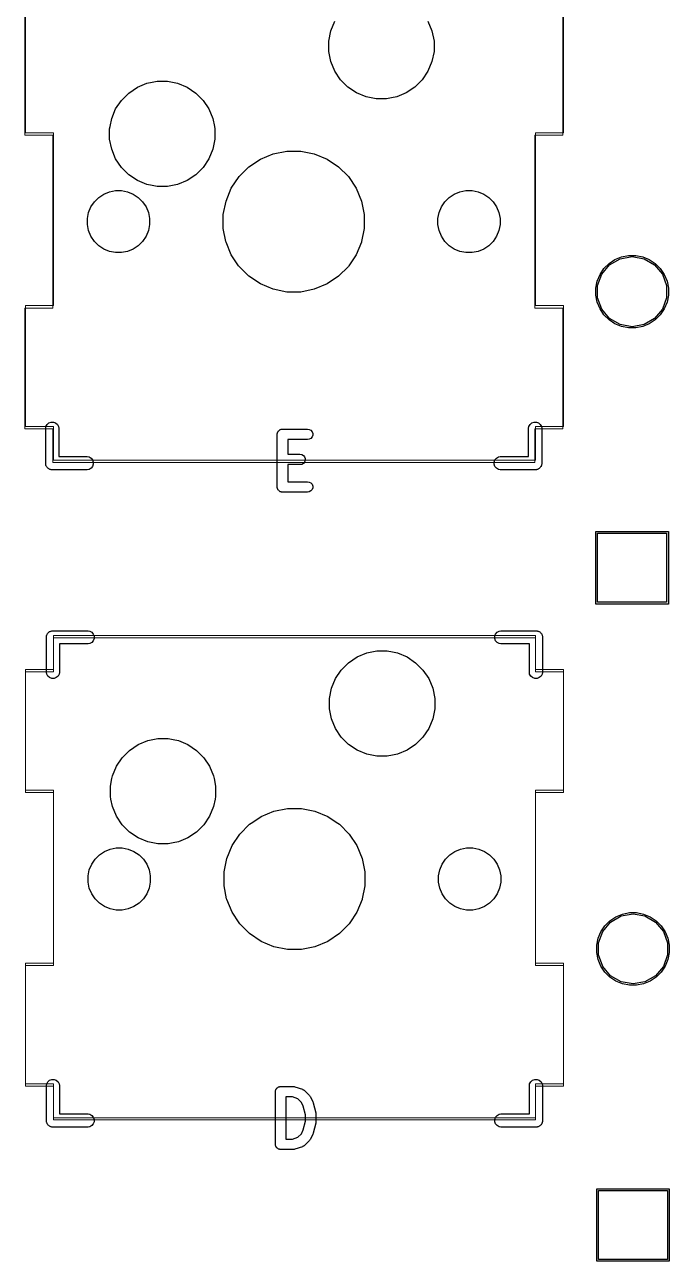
# Model space of a CAD drawing. Header units: millimetres. Extents: x 13 to 222, y -3 to 195.
# Drawn here: x 92.46 to 111.14, y 90.77 to 126.6 of the extents above; entities that cross this region are included whole.
import ezdxf

# ---------------------------------------------------------------- set-up
doc = ezdxf.new("R2010")
doc.units = ezdxf.units.MM
doc.header["$MEASUREMENT"] = 0
doc.layers.add('Ergodox plate', color=7, linetype='Continuous', lineweight=0, true_color=0xf6921e)
doc.layers.add('Orig switch cut', color=7, linetype='Continuous', lineweight=0, true_color=0xde3535)
doc.layers.add('Mask', color=134, linetype='Continuous')
doc.layers.add('Silk', color=142, linetype='Continuous')

msp = doc.modelspace()

# ---------------------------------------------------------------- linework, layer by layer
at = {"layer": 'Ergodox plate'}
for points in [[(107.263, 127.947), (107.263, 126.966), (108.076, 126.966), (108.076, 123.466), (107.263, 123.466), (107.263, 118.457), (108.076, 118.457), (108.076, 114.957), (107.263, 114.957), (107.263, 113.977), (93.293, 113.977), (93.293, 114.957), (92.481, 114.957), (92.481, 118.457), (93.293, 118.457), (93.293, 123.466), (92.481, 123.466), (92.481, 126.966), (93.293, 126.966), (93.293, 127.947)], [(107.263, 108.897), (107.263, 107.916), (108.076, 107.916), (108.076, 104.416), (107.263, 104.416), (107.263, 99.407), (108.076, 99.407), (108.076, 95.907), (107.263, 95.907), (107.263, 94.927), (93.293, 94.927), (93.293, 95.907), (92.481, 95.907), (92.481, 99.407), (93.293, 99.407), (93.293, 104.416), (92.481, 104.416), (92.481, 107.916), (93.293, 107.916), (93.293, 108.897)]]:
    msp.add_lwpolyline(points, close=True, dxfattribs=at)
at = {"layer": 'Mask', "linetype": 'Continuous'}
for p, q in [((101.332, 126.418), (101.447, 126.696)), ((104.151, 126.696), (104.266, 126.418)), ((101.273, 126.123), (101.332, 126.418)), ((101.273, 125.822), (101.273, 126.123)), ((104.266, 126.418), (104.325, 126.123)), ((104.325, 126.123), (104.325, 125.822)), ((101.332, 125.528), (101.273, 125.822)), ((104.325, 125.822), (104.266, 125.528)), ((101.447, 125.25), (101.332, 125.528)), ((104.266, 125.528), (104.151, 125.25)), ((101.614, 125), (101.447, 125.25)), ((104.151, 125.25), (103.984, 125)), ((95.476, 124.618), (95.726, 124.785)), ((95.726, 124.785), (96.004, 124.9)), ((96.004, 124.9), (96.151, 124.929)), ((96.151, 124.929), (96.299, 124.959)), ((96.299, 124.959), (96.599, 124.959)), ((96.599, 124.959), (96.747, 124.929)), ((96.747, 124.929), (96.894, 124.9)), ((96.894, 124.9), (97.172, 124.785)), ((97.172, 124.785), (97.422, 124.618)), ((101.826, 124.787), (101.614, 125)), ((102.076, 124.62), (101.826, 124.787)), ((103.772, 124.787), (103.522, 124.62)), ((103.984, 125), (103.772, 124.787)), ((95.097, 124.156), (95.264, 124.405)), ((95.264, 124.405), (95.476, 124.618)), ((97.422, 124.618), (97.634, 124.405)), ((97.634, 124.405), (97.801, 124.156)), ((102.354, 124.505), (102.076, 124.62)), ((102.501, 124.476), (102.354, 124.505)), ((102.649, 124.447), (102.501, 124.476)), ((102.949, 124.447), (102.649, 124.447)), ((103.097, 124.476), (102.949, 124.447)), ((103.244, 124.505), (103.097, 124.476)), ((103.522, 124.62), (103.244, 124.505)), ((94.982, 123.878), (95.097, 124.156)), ((97.801, 124.156), (97.916, 123.878)), ((94.923, 123.583), (94.936, 123.647)), ((94.936, 123.647), (94.982, 123.878)), ((94.982, 123.878), (94.982, 123.878)), ((97.916, 123.878), (97.916, 123.878)), ((97.916, 123.878), (97.962, 123.647)), ((97.962, 123.647), (97.975, 123.583)), ((94.923, 123.282), (94.923, 123.583)), ((94.982, 122.988), (94.923, 123.282)), ((97.975, 123.282), (97.916, 122.988)), ((97.975, 123.583), (97.975, 123.282)), ((95.097, 122.71), (94.982, 122.988)), ((97.916, 122.988), (97.801, 122.71)), ((99.664, 122.855), (100.058, 122.934)), ((100.058, 122.934), (100.46, 122.934)), ((100.46, 122.934), (100.854, 122.855)), ((95.264, 122.46), (95.097, 122.71)), ((97.801, 122.71), (97.634, 122.46)), ((98.959, 122.479), (99.292, 122.702)), ((99.292, 122.702), (99.664, 122.855)), ((99.664, 122.855), (99.664, 122.855)), ((99.664, 122.855), (99.664, 122.855)), ((100.854, 122.855), (100.854, 122.855)), ((100.854, 122.855), (100.854, 122.855)), ((100.854, 122.855), (101.226, 122.702)), ((101.226, 122.702), (101.559, 122.479)), ((95.476, 122.247), (95.264, 122.46)), ((95.726, 122.08), (95.476, 122.247)), ((97.422, 122.247), (97.172, 122.08)), ((97.634, 122.46), (97.422, 122.247)), ((98.45, 121.86), (98.674, 122.194)), ((98.674, 122.194), (98.958, 122.478)), ((98.674, 122.194), (98.674, 122.194)), ((98.958, 122.478), (98.959, 122.479)), ((101.559, 122.479), (101.56, 122.478)), ((101.56, 122.478), (101.844, 122.194)), ((101.844, 122.194), (101.844, 122.194)), ((101.844, 122.194), (102.068, 121.86)), ((96.004, 121.965), (95.726, 122.08)), ((96.151, 121.936), (96.004, 121.965)), ((96.299, 121.907), (96.151, 121.936)), ((96.599, 121.907), (96.299, 121.907)), ((96.747, 121.936), (96.599, 121.907)), ((96.894, 121.965), (96.747, 121.936)), ((97.172, 122.08), (96.894, 121.965)), ((98.296, 121.488), (98.45, 121.86)), ((102.068, 121.86), (102.222, 121.488)), ((94.381, 121.319), (94.479, 121.467)), ((94.479, 121.467), (94.605, 121.593)), ((94.605, 121.593), (94.752, 121.691)), ((94.752, 121.691), (94.916, 121.759)), ((94.916, 121.759), (95.09, 121.794)), ((95.09, 121.794), (95.268, 121.794)), ((95.268, 121.794), (95.442, 121.759)), ((95.442, 121.759), (95.606, 121.691)), ((95.606, 121.691), (95.753, 121.593)), ((95.753, 121.593), (95.879, 121.467)), ((95.879, 121.467), (95.977, 121.319)), ((98.218, 121.094), (98.296, 121.488)), ((98.296, 121.488), (98.296, 121.488)), ((102.222, 121.488), (102.222, 121.488)), ((102.222, 121.488), (102.3, 121.094)), ((104.541, 121.319), (104.639, 121.467)), ((104.639, 121.467), (104.765, 121.593)), ((104.765, 121.593), (104.912, 121.691)), ((104.912, 121.691), (105.076, 121.759)), ((105.076, 121.759), (105.25, 121.794)), ((105.25, 121.794), (105.428, 121.794)), ((105.428, 121.794), (105.602, 121.759)), ((105.602, 121.759), (105.766, 121.691)), ((105.766, 121.691), (105.913, 121.593)), ((105.913, 121.593), (106.039, 121.467)), ((106.039, 121.467), (106.137, 121.319)), ((94.278, 120.981), (94.313, 121.156)), ((94.313, 121.156), (94.381, 121.319)), ((95.977, 121.319), (96.045, 121.156)), ((96.045, 121.156), (96.08, 120.981)), ((104.438, 120.981), (104.473, 121.156)), ((104.473, 121.156), (104.541, 121.319)), ((106.137, 121.319), (106.205, 121.156)), ((106.205, 121.156), (106.24, 120.981)), ((94.278, 120.804), (94.278, 120.981)), ((94.313, 120.63), (94.278, 120.804)), ((96.08, 120.804), (96.045, 120.63)), ((96.08, 120.981), (96.08, 120.804)), ((98.218, 120.692), (98.218, 121.094)), ((102.3, 121.094), (102.3, 120.692)), ((104.438, 120.804), (104.438, 120.981)), ((104.473, 120.63), (104.438, 120.804)), ((106.24, 120.804), (106.205, 120.63)), ((106.24, 120.981), (106.24, 120.804)), ((94.381, 120.466), (94.313, 120.63)), ((94.479, 120.318), (94.381, 120.466)), ((95.977, 120.466), (95.879, 120.318)), ((96.045, 120.63), (95.977, 120.466)), ((98.292, 120.318), (98.218, 120.692)), ((102.3, 120.692), (102.226, 120.318)), ((104.541, 120.466), (104.473, 120.63)), ((104.639, 120.318), (104.541, 120.466)), ((106.137, 120.466), (106.039, 120.318)), ((106.205, 120.63), (106.137, 120.466)), ((94.605, 120.193), (94.479, 120.318)), ((94.752, 120.094), (94.605, 120.193)), ((94.916, 120.026), (94.752, 120.094)), ((95.606, 120.094), (95.442, 120.026)), ((95.753, 120.193), (95.606, 120.094)), ((95.879, 120.318), (95.753, 120.193)), ((98.296, 120.297), (98.292, 120.318)), ((98.45, 119.926), (98.296, 120.297)), ((102.222, 120.297), (102.068, 119.926)), ((102.226, 120.318), (102.222, 120.297)), ((104.765, 120.193), (104.639, 120.318)), ((104.912, 120.094), (104.765, 120.193)), ((105.076, 120.026), (104.912, 120.094)), ((105.766, 120.094), (105.602, 120.026)), ((105.913, 120.193), (105.766, 120.094)), ((106.039, 120.318), (105.913, 120.193)), ((95.09, 119.992), (94.916, 120.026)), ((95.268, 119.992), (95.09, 119.992)), ((95.442, 120.026), (95.268, 119.992)), ((98.66, 119.611), (98.45, 119.926)), ((102.068, 119.926), (101.858, 119.611)), ((105.25, 119.992), (105.076, 120.026)), ((105.428, 119.992), (105.25, 119.992)), ((105.602, 120.026), (105.428, 119.992)), ((109.252, 119.532), (109.398, 119.678)), ((109.398, 119.678), (109.571, 119.793)), ((109.571, 119.793), (109.762, 119.873)), ((109.762, 119.873), (109.965, 119.913)), ((109.965, 119.913), (110.172, 119.913)), ((110.172, 119.913), (110.375, 119.873)), ((110.375, 119.873), (110.566, 119.793)), ((110.566, 119.793), (110.738, 119.678)), ((110.738, 119.678), (110.885, 119.532)), ((98.674, 119.592), (98.66, 119.611)), ((98.958, 119.307), (98.674, 119.592)), ((101.844, 119.592), (101.56, 119.307)), ((101.858, 119.611), (101.844, 119.592)), ((109.058, 119.169), (109.137, 119.36)), ((109.137, 119.36), (109.252, 119.532)), ((110.885, 119.532), (111, 119.36)), ((111, 119.36), (111.079, 119.169)), ((99.292, 119.084), (98.958, 119.307)), ((98.958, 119.307), (98.958, 119.307)), ((99.664, 118.93), (99.292, 119.084)), ((101.226, 119.084), (100.854, 118.93)), ((101.56, 119.307), (101.226, 119.084)), ((101.56, 119.307), (101.56, 119.307)), ((109.017, 118.966), (109.058, 119.169)), ((109.017, 118.758), (109.017, 118.966)), ((111.079, 119.169), (111.119, 118.966)), ((111.119, 118.966), (111.119, 118.758)), ((100.058, 118.852), (99.664, 118.93)), ((99.664, 118.93), (99.664, 118.93)), ((99.664, 118.93), (99.664, 118.93)), ((100.46, 118.852), (100.058, 118.852)), ((100.854, 118.93), (100.46, 118.852)), ((100.854, 118.93), (100.854, 118.93)), ((100.854, 118.93), (100.854, 118.93)), ((109.058, 118.555), (109.017, 118.758)), ((111.119, 118.758), (111.079, 118.555)), ((109.137, 118.364), (109.058, 118.555)), ((109.252, 118.192), (109.137, 118.364)), ((111, 118.364), (110.885, 118.192)), ((111.079, 118.555), (111, 118.364)), ((109.398, 118.046), (109.252, 118.192)), ((109.571, 117.931), (109.398, 118.046)), ((109.762, 117.851), (109.571, 117.931)), ((110.566, 117.931), (110.375, 117.851)), ((110.738, 118.046), (110.566, 117.931)), ((110.885, 118.192), (110.738, 118.046)), ((109.965, 117.811), (109.762, 117.851)), ((110.172, 117.811), (109.965, 117.811)), ((110.375, 117.851), (110.172, 117.811)), ((109.017, 109.811), (109.017, 111.913)), ((109.017, 111.913), (111.119, 111.913)), ((111.119, 111.913), (111.119, 109.811)), ((111.119, 109.811), (109.017, 109.811)), ((101.847, 108.11), (102.097, 108.277)), ((102.097, 108.277), (102.375, 108.392)), ((102.375, 108.392), (102.522, 108.421)), ((102.522, 108.421), (102.67, 108.451)), ((102.67, 108.451), (102.97, 108.451)), ((102.97, 108.451), (103.118, 108.421)), ((103.118, 108.421), (103.265, 108.392)), ((103.265, 108.392), (103.543, 108.277)), ((103.543, 108.277), (103.793, 108.11)), ((101.468, 107.648), (101.635, 107.898)), ((101.635, 107.898), (101.847, 108.11)), ((103.793, 108.11), (104.005, 107.898)), ((104.005, 107.898), (104.172, 107.648)), ((101.353, 107.37), (101.468, 107.648)), ((104.172, 107.648), (104.287, 107.37)), ((101.294, 107.075), (101.353, 107.37)), ((104.287, 107.37), (104.346, 107.075)), ((101.294, 106.774), (101.294, 107.075)), ((101.353, 106.48), (101.294, 106.774)), ((104.346, 106.774), (104.287, 106.48)), ((104.346, 107.075), (104.346, 106.774)), ((101.468, 106.202), (101.353, 106.48)), ((104.287, 106.48), (104.172, 106.202)), ((101.635, 105.952), (101.468, 106.202)), ((104.172, 106.202), (104.005, 105.952)), ((95.497, 105.57), (95.747, 105.737)), ((95.747, 105.737), (96.025, 105.852)), ((96.025, 105.852), (96.172, 105.881)), ((96.172, 105.881), (96.32, 105.911)), ((96.32, 105.911), (96.62, 105.911)), ((96.62, 105.911), (96.768, 105.881)), ((96.768, 105.881), (96.915, 105.852)), ((96.915, 105.852), (97.193, 105.737)), ((97.193, 105.737), (97.443, 105.57)), ((101.847, 105.739), (101.635, 105.952)), ((102.097, 105.572), (101.847, 105.739)), ((103.793, 105.739), (103.543, 105.572)), ((104.005, 105.952), (103.793, 105.739)), ((95.118, 105.108), (95.285, 105.358)), ((95.285, 105.358), (95.497, 105.57)), ((97.443, 105.57), (97.655, 105.358)), ((97.655, 105.358), (97.822, 105.108)), ((102.375, 105.457), (102.097, 105.572)), ((102.522, 105.428), (102.375, 105.457)), ((102.67, 105.399), (102.522, 105.428)), ((102.97, 105.399), (102.67, 105.399)), ((103.118, 105.428), (102.97, 105.399)), ((103.265, 105.457), (103.118, 105.428)), ((103.543, 105.572), (103.265, 105.457)), ((95.003, 104.83), (95.118, 105.108)), ((97.822, 105.108), (97.937, 104.83)), ((94.944, 104.535), (94.988, 104.754)), ((94.988, 104.754), (95.003, 104.83)), ((97.937, 104.83), (97.952, 104.754)), ((97.952, 104.754), (97.996, 104.535)), ((94.944, 104.234), (94.944, 104.535)), ((97.996, 104.535), (97.996, 104.234)), ((94.959, 104.157), (94.944, 104.234)), ((95.003, 103.94), (94.959, 104.157)), ((95.118, 103.662), (95.003, 103.94)), ((97.937, 103.94), (97.822, 103.662)), ((97.981, 104.157), (97.937, 103.94)), ((97.996, 104.234), (97.981, 104.157)), ((95.285, 103.412), (95.118, 103.662)), ((97.822, 103.662), (97.655, 103.412)), ((99.069, 103.49), (99.313, 103.654)), ((99.313, 103.654), (99.685, 103.807)), ((99.685, 103.807), (100.079, 103.886)), ((99.685, 103.807), (99.685, 103.807)), ((99.685, 103.807), (99.685, 103.807)), ((100.079, 103.886), (100.481, 103.886)), ((100.481, 103.886), (100.875, 103.807)), ((100.875, 103.807), (100.875, 103.807)), ((100.875, 103.807), (100.875, 103.807)), ((100.875, 103.807), (101.247, 103.654)), ((101.247, 103.654), (101.491, 103.49)), ((95.497, 103.199), (95.285, 103.412)), ((95.747, 103.032), (95.497, 103.199)), ((97.443, 103.199), (97.193, 103.032)), ((97.655, 103.412), (97.443, 103.199)), ((98.695, 103.146), (98.979, 103.43)), ((98.979, 103.43), (99.069, 103.49)), ((101.491, 103.49), (101.581, 103.43)), ((101.581, 103.43), (101.865, 103.146)), ((96.025, 102.917), (95.747, 103.032)), ((96.172, 102.888), (96.025, 102.917)), ((96.32, 102.859), (96.172, 102.888)), ((96.62, 102.859), (96.32, 102.859)), ((96.768, 102.888), (96.62, 102.859)), ((96.915, 102.917), (96.768, 102.888)), ((97.193, 103.032), (96.915, 102.917)), ((98.471, 102.812), (98.695, 103.146)), ((98.695, 103.146), (98.695, 103.146)), ((101.865, 103.146), (101.865, 103.146)), ((101.865, 103.146), (102.089, 102.812)), ((94.5, 102.419), (94.626, 102.545)), ((94.626, 102.545), (94.773, 102.643)), ((94.773, 102.643), (94.937, 102.711)), ((94.937, 102.711), (95.111, 102.746)), ((95.111, 102.746), (95.289, 102.746)), ((95.289, 102.746), (95.463, 102.711)), ((95.463, 102.711), (95.627, 102.643)), ((95.627, 102.643), (95.774, 102.545)), ((95.774, 102.545), (95.9, 102.419)), ((98.317, 102.44), (98.471, 102.812)), ((102.089, 102.812), (102.243, 102.44)), ((104.66, 102.419), (104.786, 102.545)), ((104.786, 102.545), (104.933, 102.643)), ((104.933, 102.643), (105.097, 102.711)), ((105.097, 102.711), (105.271, 102.746)), ((105.271, 102.746), (105.449, 102.746)), ((105.449, 102.746), (105.623, 102.711)), ((105.623, 102.711), (105.787, 102.643)), ((105.787, 102.643), (105.934, 102.545)), ((105.934, 102.545), (106.06, 102.419)), ((94.334, 102.108), (94.402, 102.272)), ((94.402, 102.272), (94.5, 102.419)), ((95.9, 102.419), (95.998, 102.272)), ((95.998, 102.272), (96.066, 102.108)), ((98.239, 102.046), (98.317, 102.44)), ((98.317, 102.44), (98.317, 102.44)), ((102.243, 102.44), (102.243, 102.44)), ((102.243, 102.44), (102.321, 102.046)), ((104.494, 102.108), (104.562, 102.272)), ((104.562, 102.272), (104.66, 102.419)), ((106.06, 102.419), (106.158, 102.272)), ((106.158, 102.272), (106.226, 102.108)), ((94.299, 101.934), (94.334, 102.108)), ((94.299, 101.756), (94.299, 101.934)), ((96.066, 102.108), (96.101, 101.934)), ((96.101, 101.934), (96.101, 101.756)), ((98.239, 101.644), (98.239, 102.046)), ((102.321, 102.046), (102.321, 101.644)), ((104.459, 101.934), (104.494, 102.108)), ((104.459, 101.756), (104.459, 101.934)), ((106.226, 102.108), (106.261, 101.934)), ((106.261, 101.934), (106.261, 101.756)), ((94.334, 101.582), (94.299, 101.756)), ((94.402, 101.418), (94.334, 101.582)), ((94.5, 101.27), (94.402, 101.418)), ((95.998, 101.418), (95.9, 101.27)), ((96.066, 101.582), (95.998, 101.418)), ((96.101, 101.756), (96.066, 101.582)), ((98.313, 101.27), (98.239, 101.644)), ((102.321, 101.644), (102.247, 101.27)), ((104.494, 101.582), (104.459, 101.756)), ((104.562, 101.418), (104.494, 101.582)), ((104.66, 101.27), (104.562, 101.418)), ((106.158, 101.418), (106.06, 101.27)), ((106.226, 101.582), (106.158, 101.418)), ((106.261, 101.756), (106.226, 101.582)), ((94.626, 101.145), (94.5, 101.27)), ((94.773, 101.046), (94.626, 101.145)), ((94.937, 100.978), (94.773, 101.046)), ((95.627, 101.046), (95.463, 100.978)), ((95.774, 101.145), (95.627, 101.046)), ((95.9, 101.27), (95.774, 101.145)), ((98.317, 101.249), (98.313, 101.27)), ((98.471, 100.878), (98.317, 101.249)), ((102.243, 101.249), (102.089, 100.878)), ((102.247, 101.27), (102.243, 101.249)), ((104.786, 101.145), (104.66, 101.27)), ((104.933, 101.046), (104.786, 101.145)), ((105.097, 100.978), (104.933, 101.046)), ((105.787, 101.046), (105.623, 100.978)), ((105.934, 101.145), (105.787, 101.046)), ((106.06, 101.27), (105.934, 101.145)), ((95.111, 100.944), (94.937, 100.978)), ((95.289, 100.944), (95.111, 100.944)), ((95.463, 100.978), (95.289, 100.944)), ((98.676, 100.571), (98.471, 100.878)), ((102.089, 100.878), (101.884, 100.571)), ((105.271, 100.944), (105.097, 100.978)), ((105.449, 100.944), (105.271, 100.944)), ((105.623, 100.978), (105.449, 100.944)), ((109.424, 100.633), (109.596, 100.748)), ((109.596, 100.748), (109.787, 100.828)), ((109.787, 100.828), (109.99, 100.868)), ((109.99, 100.868), (110.197, 100.868)), ((110.197, 100.868), (110.401, 100.828)), ((110.401, 100.828), (110.592, 100.748)), ((110.592, 100.748), (110.764, 100.633)), ((98.695, 100.544), (98.676, 100.571)), ((98.979, 100.259), (98.695, 100.544)), ((101.865, 100.544), (101.581, 100.259)), ((101.884, 100.571), (101.865, 100.544)), ((109.163, 100.315), (109.278, 100.487)), ((109.278, 100.487), (109.424, 100.633)), ((110.764, 100.633), (110.91, 100.487)), ((110.91, 100.487), (111.025, 100.315)), ((99.313, 100.036), (98.979, 100.259)), ((98.979, 100.259), (98.979, 100.259)), ((99.685, 99.882), (99.313, 100.036)), ((101.247, 100.036), (100.875, 99.882)), ((101.581, 100.259), (101.247, 100.036)), ((101.581, 100.259), (101.581, 100.259)), ((109.043, 99.921), (109.083, 100.124)), ((109.083, 100.124), (109.163, 100.315)), ((111.025, 100.315), (111.105, 100.124)), ((111.105, 100.124), (111.145, 99.921)), ((100.079, 99.804), (99.685, 99.882)), ((99.685, 99.882), (99.685, 99.882)), ((99.685, 99.882), (99.685, 99.882)), ((100.481, 99.804), (100.079, 99.804)), ((100.875, 99.882), (100.481, 99.804)), ((100.875, 99.882), (100.875, 99.882)), ((100.875, 99.882), (100.875, 99.882)), ((109.043, 99.713), (109.043, 99.921)), ((109.083, 99.51), (109.043, 99.713)), ((111.145, 99.713), (111.105, 99.51)), ((111.145, 99.921), (111.145, 99.713)), ((109.163, 99.319), (109.083, 99.51)), ((109.278, 99.147), (109.163, 99.319)), ((111.025, 99.319), (110.91, 99.147)), ((111.105, 99.51), (111.025, 99.319)), ((109.424, 99.001), (109.278, 99.147)), ((109.596, 98.886), (109.424, 99.001)), ((110.764, 99.001), (110.592, 98.886)), ((110.91, 99.147), (110.764, 99.001)), ((109.787, 98.806), (109.596, 98.886)), ((109.99, 98.766), (109.787, 98.806)), ((110.197, 98.766), (109.99, 98.766)), ((110.401, 98.806), (110.197, 98.766)), ((110.592, 98.886), (110.401, 98.806)), ((109.043, 90.766), (109.043, 92.868)), ((109.043, 92.868), (111.145, 92.868)), ((111.145, 92.868), (111.145, 90.766)), ((111.145, 90.766), (109.043, 90.766))]:
    msp.add_line(p, q, dxfattribs=at)
at = {"layer": 'Orig switch cut'}
for points in [[(107.244, 127.878), (107.244, 126.897), (108.057, 126.897), (108.057, 123.397), (107.244, 123.397), (107.244, 118.388), (108.057, 118.388), (108.057, 114.888), (107.244, 114.888), (107.244, 113.908), (93.274, 113.908), (93.274, 114.888), (92.461, 114.888), (92.461, 118.388), (93.274, 118.388), (93.274, 123.397), (92.461, 123.397), (92.461, 126.897), (93.274, 126.897), (93.274, 127.878)], [(107.265, 108.83), (107.265, 107.85), (108.078, 107.85), (108.078, 104.35), (107.265, 104.35), (107.265, 99.341), (108.078, 99.341), (108.078, 95.841), (107.265, 95.841), (107.265, 94.86), (93.295, 94.86), (93.295, 95.841), (92.482, 95.841), (92.482, 99.341), (93.295, 99.341), (93.295, 104.35), (92.482, 104.35), (92.482, 107.85), (93.295, 107.85), (93.295, 108.83)]]:
    msp.add_lwpolyline(points, close=True, dxfattribs=at)
at = {"layer": 'Silk', "linetype": 'Continuous'}
for p, q in [((109.416, 119.64), (109.721, 119.816)), ((109.721, 119.816), (110.068, 119.877)), ((110.068, 119.877), (110.416, 119.816)), ((110.416, 119.816), (110.721, 119.64)), ((109.068, 119.038), (109.189, 119.37)), ((109.189, 119.37), (109.416, 119.64)), ((110.721, 119.64), (110.948, 119.37)), ((110.948, 119.37), (111.068, 119.038)), ((109.068, 118.686), (109.068, 119.038)), ((111.068, 119.038), (111.068, 118.686)), ((109.189, 118.354), (109.068, 118.686)), ((111.068, 118.686), (110.948, 118.354)), ((109.416, 118.084), (109.189, 118.354)), ((110.948, 118.354), (110.721, 118.084)), ((109.721, 117.908), (109.416, 118.084)), ((110.068, 117.847), (109.721, 117.908)), ((110.416, 117.908), (110.068, 117.847)), ((110.721, 118.084), (110.416, 117.908)), ((93.077, 114.959), (93.111, 115.017)), ((93.111, 115.017), (93.162, 115.06)), ((93.162, 115.06), (93.225, 115.083)), ((93.225, 115.083), (93.293, 115.083)), ((93.293, 115.083), (93.356, 115.06)), ((93.356, 115.06), (93.407, 115.017)), ((93.407, 115.017), (93.441, 114.959)), ((107.077, 114.959), (107.111, 115.017)), ((107.111, 115.017), (107.162, 115.06)), ((107.162, 115.06), (107.225, 115.083)), ((107.225, 115.083), (107.293, 115.083)), ((107.293, 115.083), (107.356, 115.06)), ((107.356, 115.06), (107.407, 115.017)), ((107.407, 115.017), (107.441, 114.959)), ((93.069, 114.909), (93.077, 114.959)), ((93.069, 113.926), (93.069, 114.909)), ((93.441, 114.959), (93.45, 114.909)), ((93.45, 114.909), (93.45, 114.083)), ((99.78, 114.727), (99.782, 114.74)), ((99.78, 113.203), (99.78, 114.727)), ((99.782, 114.753), (99.787, 114.766)), ((99.782, 114.74), (99.782, 114.753)), ((99.787, 114.766), (99.789, 114.779)), ((99.789, 114.779), (99.796, 114.791)), ((99.796, 114.791), (99.8, 114.803)), ((99.8, 114.803), (99.809, 114.813)), ((99.809, 114.813), (99.816, 114.825)), ((99.816, 114.825), (99.826, 114.834)), ((99.826, 114.834), (99.835, 114.844)), ((99.835, 114.844), (99.846, 114.85)), ((99.846, 114.85), (99.856, 114.859)), ((99.856, 114.859), (99.869, 114.864)), ((99.869, 114.864), (99.88, 114.87)), ((99.88, 114.87), (99.893, 114.873)), ((99.893, 114.873), (99.906, 114.877)), ((99.906, 114.877), (99.919, 114.877)), ((99.919, 114.877), (99.932, 114.879)), ((99.932, 114.879), (100.658, 114.879)), ((100.658, 114.879), (100.71, 114.87)), ((100.71, 114.87), (100.756, 114.844)), ((100.756, 114.844), (100.79, 114.803)), ((100.79, 114.803), (100.808, 114.753)), ((100.808, 114.701), (100.79, 114.651)), ((100.808, 114.753), (100.808, 114.701)), ((107.069, 114.909), (107.077, 114.959)), ((107.069, 114.083), (107.069, 114.909)), ((107.441, 114.959), (107.45, 114.909)), ((107.45, 114.909), (107.45, 113.876)), ((100.658, 114.575), (100.085, 114.575)), ((100.085, 114.575), (100.085, 114.154)), ((100.71, 114.584), (100.658, 114.575)), ((100.756, 114.61), (100.71, 114.584)), ((100.79, 114.651), (100.756, 114.61)), ((93.45, 114.083), (94.276, 114.083)), ((94.276, 114.083), (94.325, 114.074)), ((94.325, 114.074), (94.383, 114.041)), ((94.383, 114.041), (94.427, 113.989)), ((94.427, 113.989), (94.45, 113.926)), ((100.085, 114.154), (100.44, 114.154)), ((100.44, 114.154), (100.493, 114.145)), ((100.493, 114.145), (100.538, 114.118)), ((100.538, 114.118), (100.572, 114.078)), ((100.572, 114.078), (100.591, 114.028)), ((100.591, 113.975), (100.572, 113.925)), ((100.591, 114.028), (100.591, 113.975)), ((106.069, 113.926), (106.092, 113.989)), ((106.092, 113.989), (106.135, 114.041)), ((106.135, 114.041), (106.193, 114.074)), ((106.193, 114.074), (106.242, 114.083)), ((106.242, 114.083), (107.069, 114.083)), ((93.069, 113.859), (93.069, 113.926)), ((93.074, 113.843), (93.069, 113.859)), ((93.077, 113.826), (93.074, 113.843)), ((93.086, 113.812), (93.077, 113.826)), ((93.092, 113.796), (93.086, 113.812)), ((93.102, 113.783), (93.092, 113.796)), ((93.111, 113.768), (93.102, 113.783)), ((93.124, 113.757), (93.111, 113.768)), ((93.135, 113.744), (93.124, 113.757)), ((93.149, 113.736), (93.135, 113.744)), ((93.162, 113.725), (93.149, 113.736)), ((93.178, 113.719), (93.162, 113.725)), ((93.193, 113.711), (93.178, 113.719)), ((93.21, 113.708), (93.193, 113.711)), ((93.225, 113.702), (93.21, 113.708)), ((93.242, 113.702), (93.225, 113.702)), ((94.276, 113.702), (93.242, 113.702)), ((93.242, 113.702), (93.242, 113.702)), ((94.325, 113.711), (94.276, 113.702)), ((94.383, 113.744), (94.325, 113.711)), ((94.427, 113.796), (94.383, 113.744)), ((94.45, 113.859), (94.427, 113.796)), ((94.45, 113.926), (94.45, 113.859)), ((100.44, 113.849), (100.085, 113.849)), ((100.085, 113.849), (100.085, 113.355)), ((100.493, 113.858), (100.44, 113.849)), ((100.538, 113.885), (100.493, 113.858)), ((100.572, 113.925), (100.538, 113.885)), ((106.069, 113.859), (106.069, 113.926)), ((106.092, 113.796), (106.069, 113.859)), ((106.135, 113.744), (106.092, 113.796)), ((106.193, 113.711), (106.135, 113.744)), ((106.242, 113.702), (106.193, 113.711)), ((107.276, 113.702), (106.242, 113.702)), ((107.293, 113.702), (107.276, 113.702)), ((107.276, 113.702), (107.276, 113.702)), ((107.309, 113.708), (107.293, 113.702)), ((107.325, 113.711), (107.309, 113.708)), ((107.34, 113.719), (107.325, 113.711)), ((107.356, 113.725), (107.34, 113.719)), ((107.369, 113.736), (107.356, 113.725)), ((107.383, 113.744), (107.369, 113.736)), ((107.394, 113.757), (107.383, 113.744)), ((107.407, 113.768), (107.394, 113.757)), ((107.416, 113.783), (107.407, 113.768)), ((107.427, 113.796), (107.416, 113.783)), ((107.432, 113.812), (107.427, 113.796)), ((107.441, 113.826), (107.432, 113.812)), ((107.444, 113.843), (107.441, 113.826)), ((107.45, 113.859), (107.444, 113.843)), ((107.45, 113.876), (107.45, 113.876)), ((107.45, 113.876), (107.45, 113.859)), ((100.085, 113.355), (100.658, 113.355)), ((100.658, 113.355), (100.71, 113.346)), ((100.71, 113.346), (100.756, 113.32)), ((100.756, 113.32), (100.79, 113.279)), ((100.79, 113.279), (100.808, 113.229)), ((100.808, 113.229), (100.808, 113.177)), ((99.782, 113.19), (99.78, 113.203)), ((99.782, 113.177), (99.782, 113.19)), ((99.787, 113.164), (99.782, 113.177)), ((99.789, 113.151), (99.787, 113.164)), ((99.796, 113.139), (99.789, 113.151)), ((99.8, 113.127), (99.796, 113.139)), ((99.809, 113.117), (99.8, 113.127)), ((99.816, 113.105), (99.809, 113.117)), ((99.826, 113.097), (99.816, 113.105)), ((99.835, 113.086), (99.826, 113.097)), ((99.846, 113.08), (99.835, 113.086)), ((99.856, 113.071), (99.846, 113.08)), ((99.869, 113.066), (99.856, 113.071)), ((99.88, 113.06), (99.869, 113.066)), ((99.893, 113.058), (99.88, 113.06)), ((99.906, 113.053), (99.893, 113.058)), ((99.919, 113.053), (99.906, 113.053)), ((99.932, 113.051), (99.919, 113.053)), ((100.658, 113.051), (99.932, 113.051)), ((100.71, 113.06), (100.658, 113.051)), ((100.756, 113.086), (100.71, 113.06)), ((100.79, 113.127), (100.756, 113.086)), ((100.808, 113.177), (100.79, 113.127)), ((109.068, 109.862), (109.068, 111.862)), ((109.068, 111.862), (111.068, 111.862)), ((111.068, 111.862), (111.068, 109.862)), ((111.068, 109.862), (109.068, 109.862)), ((93.098, 108.911), (93.107, 108.926)), ((93.107, 108.926), (93.112, 108.941)), ((93.112, 108.941), (93.123, 108.954)), ((93.123, 108.954), (93.132, 108.969)), ((93.132, 108.969), (93.145, 108.98)), ((93.145, 108.98), (93.156, 108.993)), ((93.156, 108.993), (93.17, 109.001)), ((93.17, 109.001), (93.183, 109.012)), ((93.183, 109.012), (93.199, 109.018)), ((93.199, 109.018), (93.214, 109.027)), ((93.214, 109.027), (93.231, 109.029)), ((93.231, 109.029), (93.246, 109.035)), ((93.246, 109.035), (93.263, 109.035)), ((93.263, 109.035), (93.263, 109.035)), ((93.263, 109.035), (94.297, 109.035)), ((94.297, 109.035), (94.346, 109.027)), ((94.346, 109.027), (94.404, 108.993)), ((94.404, 108.993), (94.448, 108.941)), ((94.448, 108.941), (94.47, 108.878)), ((106.09, 108.878), (106.112, 108.941)), ((106.112, 108.941), (106.156, 108.993)), ((106.156, 108.993), (106.214, 109.027)), ((106.214, 109.027), (106.263, 109.035)), ((106.263, 109.035), (107.297, 109.035)), ((107.297, 109.035), (107.314, 109.035)), ((107.297, 109.035), (107.297, 109.035)), ((107.314, 109.035), (107.329, 109.029)), ((107.329, 109.029), (107.346, 109.027)), ((107.346, 109.027), (107.361, 109.018)), ((107.361, 109.018), (107.377, 109.012)), ((107.377, 109.012), (107.39, 109.001)), ((107.39, 109.001), (107.404, 108.993)), ((107.404, 108.993), (107.415, 108.98)), ((107.415, 108.98), (107.428, 108.969)), ((107.428, 108.969), (107.437, 108.954)), ((107.437, 108.954), (107.448, 108.941)), ((107.448, 108.941), (107.453, 108.926)), ((107.453, 108.926), (107.462, 108.911)), ((93.09, 107.828), (93.089, 108.861)), ((93.089, 108.861), (93.09, 108.861)), ((93.09, 108.878), (93.095, 108.894)), ((93.09, 108.861), (93.09, 108.878)), ((93.095, 108.894), (93.098, 108.911)), ((94.297, 108.654), (93.47, 108.654)), ((93.47, 108.654), (93.47, 107.828)), ((94.346, 108.663), (94.297, 108.654)), ((94.404, 108.697), (94.346, 108.663)), ((94.448, 108.748), (94.404, 108.697)), ((94.47, 108.811), (94.448, 108.748)), ((94.47, 108.878), (94.47, 108.811)), ((106.09, 108.811), (106.09, 108.878)), ((106.112, 108.748), (106.09, 108.811)), ((106.156, 108.697), (106.112, 108.748)), ((106.214, 108.663), (106.156, 108.697)), ((106.263, 108.654), (106.214, 108.663)), ((107.09, 108.654), (106.263, 108.654)), ((107.089, 107.828), (107.09, 108.654)), ((107.462, 108.911), (107.465, 108.894)), ((107.465, 108.894), (107.47, 108.878)), ((107.47, 108.878), (107.47, 108.861)), ((107.47, 108.861), (107.47, 108.861)), ((107.47, 108.861), (107.47, 107.828)), ((93.098, 107.779), (93.09, 107.828)), ((93.132, 107.72), (93.098, 107.779)), ((93.183, 107.677), (93.132, 107.72)), ((93.246, 107.654), (93.183, 107.677)), ((93.314, 107.654), (93.246, 107.654)), ((93.377, 107.677), (93.314, 107.654)), ((93.428, 107.72), (93.377, 107.677)), ((93.462, 107.779), (93.428, 107.72)), ((93.47, 107.828), (93.462, 107.779)), ((107.098, 107.779), (107.089, 107.828)), ((107.132, 107.72), (107.098, 107.779)), ((107.183, 107.677), (107.132, 107.72)), ((107.246, 107.654), (107.183, 107.677)), ((107.314, 107.654), (107.246, 107.654)), ((107.377, 107.677), (107.314, 107.654)), ((107.428, 107.72), (107.377, 107.677)), ((107.462, 107.779), (107.428, 107.72)), ((107.47, 107.828), (107.462, 107.779)), ((109.441, 100.595), (109.747, 100.771)), ((109.747, 100.771), (110.094, 100.832)), ((110.094, 100.832), (110.441, 100.771)), ((110.441, 100.771), (110.747, 100.595)), ((109.094, 99.993), (109.215, 100.325)), ((109.215, 100.325), (109.441, 100.595)), ((110.747, 100.595), (110.973, 100.325)), ((110.973, 100.325), (111.094, 99.993)), ((109.094, 99.641), (109.094, 99.993)), ((111.094, 99.993), (111.094, 99.641)), ((109.215, 99.309), (109.094, 99.641)), ((111.094, 99.641), (110.973, 99.309)), ((109.441, 99.039), (109.215, 99.309)), ((110.973, 99.309), (110.747, 99.039)), ((109.747, 98.863), (109.441, 99.039)), ((110.747, 99.039), (110.441, 98.863)), ((110.094, 98.802), (109.747, 98.863)), ((110.441, 98.863), (110.094, 98.802)), ((93.183, 96.012), (93.246, 96.035)), ((93.246, 96.035), (93.314, 96.035)), ((93.314, 96.035), (93.377, 96.012)), ((107.183, 96.012), (107.246, 96.035)), ((107.246, 96.035), (107.314, 96.035)), ((107.314, 96.035), (107.377, 96.012)), ((93.089, 95.861), (93.098, 95.911)), ((93.09, 94.878), (93.089, 95.861)), ((93.098, 95.911), (93.132, 95.969)), ((93.132, 95.969), (93.183, 96.012)), ((93.377, 96.012), (93.428, 95.969)), ((93.428, 95.969), (93.462, 95.911)), ((93.462, 95.911), (93.47, 95.861)), ((93.47, 95.861), (93.47, 95.035)), ((99.728, 95.679), (99.731, 95.692)), ((99.728, 94.155), (99.728, 95.679)), ((99.731, 95.706), (99.735, 95.718)), ((99.731, 95.692), (99.731, 95.706)), ((99.735, 95.718), (99.738, 95.731)), ((99.738, 95.731), (99.744, 95.743)), ((99.744, 95.743), (99.749, 95.756)), ((99.749, 95.756), (99.757, 95.766)), ((99.757, 95.766), (99.764, 95.777)), ((99.764, 95.777), (99.774, 95.786)), ((99.774, 95.786), (99.783, 95.796)), ((99.783, 95.796), (99.794, 95.803)), ((99.794, 95.803), (99.805, 95.811)), ((99.805, 95.811), (99.817, 95.816)), ((99.817, 95.816), (99.829, 95.823)), ((99.829, 95.823), (99.842, 95.825)), ((99.842, 95.825), (99.854, 95.829)), ((99.854, 95.829), (99.868, 95.829)), ((99.868, 95.829), (99.881, 95.832)), ((99.881, 95.832), (100.244, 95.832)), ((100.244, 95.832), (100.268, 95.827)), ((100.268, 95.827), (100.292, 95.824)), ((100.292, 95.824), (100.51, 95.751)), ((100.51, 95.751), (100.517, 95.747)), ((100.517, 95.747), (100.526, 95.745)), ((100.526, 95.745), (100.54, 95.735)), ((100.54, 95.735), (100.556, 95.726)), ((100.556, 95.726), (100.562, 95.72)), ((100.562, 95.72), (100.569, 95.715)), ((100.569, 95.715), (100.714, 95.569)), ((107.089, 95.035), (107.09, 95.861)), ((107.09, 95.861), (107.098, 95.911)), ((107.098, 95.911), (107.132, 95.969)), ((107.132, 95.969), (107.183, 96.012)), ((107.377, 96.012), (107.428, 95.969)), ((107.428, 95.969), (107.462, 95.911)), ((107.462, 95.911), (107.47, 95.861)), ((107.47, 95.861), (107.47, 94.828)), ((100.033, 95.527), (100.033, 94.308)), ((100.219, 95.527), (100.033, 95.527)), ((100.379, 95.474), (100.219, 95.527)), ((100.481, 95.371), (100.379, 95.474)), ((100.535, 95.263), (100.481, 95.371)), ((100.714, 95.569), (100.728, 95.549)), ((100.728, 95.549), (100.743, 95.53)), ((100.743, 95.53), (100.815, 95.385)), ((100.815, 95.385), (100.82, 95.369)), ((100.82, 95.369), (100.827, 95.353)), ((100.827, 95.353), (100.9, 95.063)), ((93.47, 95.035), (94.297, 95.035)), ((94.297, 95.035), (94.346, 95.027)), ((94.346, 95.027), (94.404, 94.993)), ((94.404, 94.993), (94.448, 94.941)), ((100.599, 95.007), (100.535, 95.263)), ((100.599, 94.827), (100.599, 95.007)), ((100.9, 95.063), (100.901, 95.045)), ((100.901, 95.045), (100.904, 95.026)), ((100.904, 95.026), (100.904, 94.808)), ((106.112, 94.941), (106.156, 94.993)), ((106.156, 94.993), (106.214, 95.027)), ((106.214, 95.027), (106.263, 95.035)), ((106.263, 95.035), (107.089, 95.035)), ((93.09, 94.811), (93.09, 94.878)), ((93.095, 94.795), (93.09, 94.811)), ((93.098, 94.779), (93.095, 94.795)), ((93.107, 94.764), (93.098, 94.779)), ((93.112, 94.748), (93.107, 94.764)), ((93.123, 94.735), (93.112, 94.748)), ((93.132, 94.72), (93.123, 94.735)), ((93.145, 94.71), (93.132, 94.72)), ((93.156, 94.697), (93.145, 94.71)), ((93.17, 94.688), (93.156, 94.697)), ((93.183, 94.677), (93.17, 94.688)), ((93.199, 94.671), (93.183, 94.677)), ((93.214, 94.663), (93.199, 94.671)), ((93.231, 94.66), (93.214, 94.663)), ((93.246, 94.654), (93.231, 94.66)), ((93.263, 94.654), (93.246, 94.654)), ((94.297, 94.654), (93.263, 94.654)), ((93.263, 94.654), (93.263, 94.654)), ((94.346, 94.663), (94.297, 94.654)), ((94.404, 94.697), (94.346, 94.663)), ((94.448, 94.748), (94.404, 94.697)), ((94.448, 94.941), (94.47, 94.878)), ((94.47, 94.811), (94.448, 94.748)), ((94.47, 94.878), (94.47, 94.811)), ((100.535, 94.571), (100.599, 94.827)), ((100.9, 94.772), (100.827, 94.481)), ((100.901, 94.79), (100.9, 94.772)), ((100.904, 94.808), (100.901, 94.79)), ((106.09, 94.878), (106.112, 94.941)), ((106.09, 94.811), (106.09, 94.878)), ((106.112, 94.748), (106.09, 94.811)), ((106.156, 94.697), (106.112, 94.748)), ((106.214, 94.663), (106.156, 94.697)), ((106.263, 94.654), (106.214, 94.663)), ((107.297, 94.654), (106.263, 94.654)), ((107.314, 94.654), (107.297, 94.654)), ((107.297, 94.654), (107.297, 94.654)), ((107.329, 94.66), (107.314, 94.654)), ((107.346, 94.663), (107.329, 94.66)), ((107.361, 94.671), (107.346, 94.663)), ((107.377, 94.677), (107.361, 94.671)), ((107.39, 94.688), (107.377, 94.677)), ((107.404, 94.697), (107.39, 94.688)), ((107.415, 94.71), (107.404, 94.697)), ((107.428, 94.72), (107.415, 94.71)), ((107.437, 94.735), (107.428, 94.72)), ((107.448, 94.748), (107.437, 94.735)), ((107.453, 94.764), (107.448, 94.748)), ((107.462, 94.779), (107.453, 94.764)), ((107.465, 94.795), (107.462, 94.779)), ((107.47, 94.811), (107.465, 94.795)), ((107.47, 94.828), (107.47, 94.828)), ((107.47, 94.828), (107.47, 94.811)), ((100.033, 94.308), (100.219, 94.308)), ((100.219, 94.308), (100.379, 94.361)), ((100.379, 94.361), (100.481, 94.463)), ((100.481, 94.463), (100.535, 94.571)), ((100.714, 94.265), (100.569, 94.12)), ((100.728, 94.285), (100.714, 94.265)), ((100.743, 94.305), (100.728, 94.285)), ((100.815, 94.45), (100.743, 94.305)), ((100.82, 94.466), (100.815, 94.45)), ((100.827, 94.481), (100.82, 94.466)), ((99.731, 94.142), (99.728, 94.155)), ((99.731, 94.129), (99.731, 94.142)), ((99.735, 94.116), (99.731, 94.129)), ((99.738, 94.103), (99.735, 94.116)), ((99.744, 94.092), (99.738, 94.103)), ((99.749, 94.079), (99.744, 94.092)), ((99.757, 94.069), (99.749, 94.079)), ((99.764, 94.057), (99.757, 94.069)), ((99.774, 94.049), (99.764, 94.057)), ((99.783, 94.039), (99.774, 94.049)), ((99.794, 94.032), (99.783, 94.039)), ((99.805, 94.023), (99.794, 94.032)), ((99.817, 94.019), (99.805, 94.023)), ((99.829, 94.012), (99.817, 94.019)), ((99.842, 94.01), (99.829, 94.012)), ((99.854, 94.005), (99.842, 94.01)), ((99.868, 94.005), (99.854, 94.005)), ((99.881, 94.003), (99.868, 94.005)), ((100.244, 94.003), (99.881, 94.003)), ((100.268, 94.007), (100.244, 94.003)), ((100.292, 94.011), (100.268, 94.007)), ((100.51, 94.083), (100.292, 94.011)), ((100.517, 94.088), (100.51, 94.083)), ((100.526, 94.09), (100.517, 94.088)), ((100.54, 94.1), (100.526, 94.09)), ((100.556, 94.109), (100.54, 94.1)), ((100.562, 94.115), (100.556, 94.109)), ((100.569, 94.12), (100.562, 94.115)), ((109.094, 90.817), (109.094, 92.817)), ((109.094, 92.817), (111.094, 92.817)), ((111.094, 92.817), (111.094, 90.817)), ((111.094, 90.817), (109.094, 90.817))]:
    msp.add_line(p, q, dxfattribs=at)

doc.saveas('drawing.dxf')
